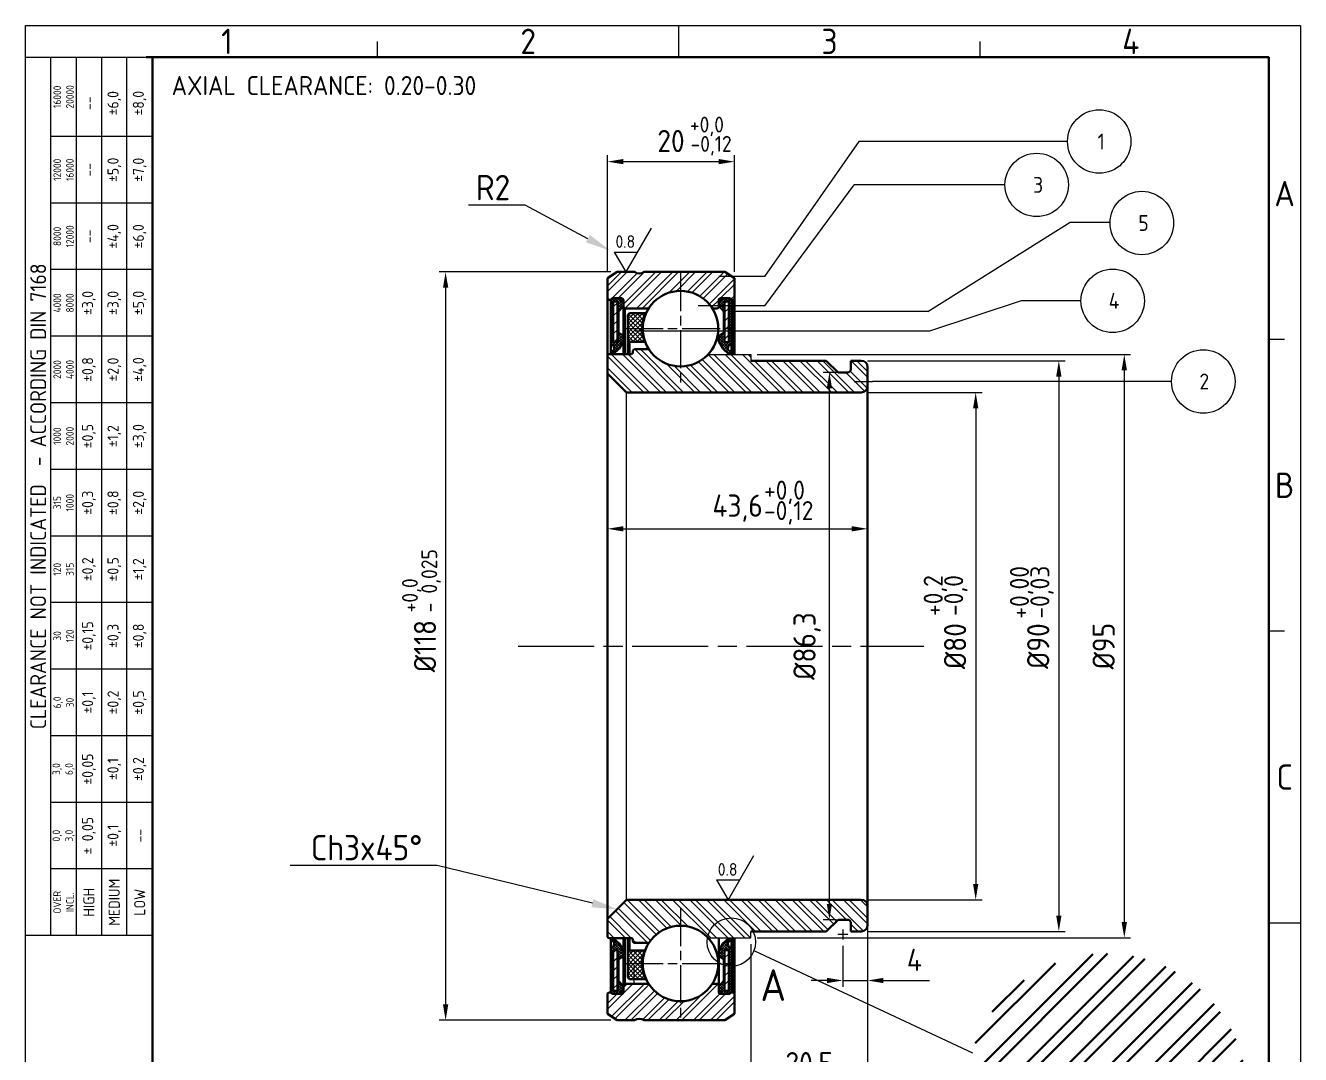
# Model space of a CAD drawing. Extents: x 0 to 201, y 0 to 281.
# Drawn here: x 0 to 201, y 118.7 to 281 of the extents above; entities that cross this region are included whole.
import ezdxf
from ezdxf import colors
from ezdxf.entities.mleader import LeaderData, LeaderLine
from ezdxf.enums import TextEntityAlignment as Align
from ezdxf.math import Vec2, Vec3

# ---------------------------------------------------------------- set-up
doc = ezdxf.new("R2010")
doc.units = 0
for name, pattern in [('AM_ISO08W050', [18, 12, -1.5, 3, -1.5]), ('AM_ISO08W050x2', [9, 6, -0.75, 1.5, -0.75]), ('PHANTOM2', [1.25, 0.625, -0.125, 0.125, -0.125, 0.125, -0.125])]:
    doc.linetypes.add(name, pattern=pattern)
doc.layers.get('0').update_dxf_attribs({"linetype": 'CONTINUOUS'})
doc.layers.get('Defpoints').update_dxf_attribs({"linetype": 'CONTINUOUS'})
for name, color, linetype, lineweight in [('AM_0', 7, 'CONTINUOUS', 50), ('AM_4', 3, 'CONTINUOUS', 25), ('AM_5', 3, 'CONTINUOUS', 25), ('AM_6', 2, 'CONTINUOUS', 35), ('AM_7', 4, 'AM_ISO08W050', 25), ('AM_8', 1, 'CONTINUOUS', 25), ('AM_BOR', 7, 'CONTINUOUS', 50)]:
    doc.layers.add(name, color=color, linetype=linetype, lineweight=lineweight)
doc.styles.add('ACISOTS', font='isocp.shx', dxfattribs={"height": 1})
doc.styles.get("Standard").update_dxf_attribs({"font": 'ISOCP.SHX'})
doc.dimstyles.new('AM_ISO', dxfattribs={"dimtxt": 3.5, "dimasz": 2.5, "dimexe": 1, "dimexo": 1, "dimgap": 1.5, "dimtad": 1, "dimdsep": 46, "dimtxsty": 'Standard', "dimcen": 0, "dimclrd": 256, "dimclre": 256, "dimclrt": 2, "dimadec": 0, "dimazin": 2, "dimtp": 0.1, "dimtm": 0.1, "dimtfac": 0.71, "dimtdec": 3, "dimtmove": 0, "dimatfit": 3, "dimfxl": 1, "dimlwd": -1, "dimlwe": -1, "dimarcsym": 0})
pattern_1 = [(45, (5.6313, 5.3364), (-0.3535534, 0.3535534), []), (135, (5.6313, 5.3364), (-0.3535534, -0.3535534), [])]
pattern_2 = [(45, (5.63132, 5.3364), (-0.21213203, 0.21213203), []), (135, (5.63132, 5.3364), (-0.21213203, -0.21213203), [])]
pattern_3 = [(45, (5.6313, 5.3364), (-0.7071068, 0.7071068), [])]

# ---------------------------------------------------------------- blocks, each defined once
blk = doc.blocks.new('A4 ZTL')
at = {"layer": 'AM_0'}
for p, q in [((196, 276), (19, 276)), ((20, 276), (20, 5)), ((196, 5), (196, 276))]:
    blk.add_line(p, q, dxfattribs=at)
at = {"layer": 'AM_BOR', "color": 135, "lineweight": 25}
for p, q in [((0, 0), (0, 281)), ((0, 281), (201, 281)), ((103, 276), (103, 281)), ((201, 281), (201, 0)), ((55.5, 276), (55.5, 278.5)), ((150.5, 276), (150.5, 278.5)), ((4, 137.5), (4, 276)), ((8, 276), (8, 137.5)), ((12, 276), (12, 137.5)), ((16, 137.5), (16, 276)), ((20, 263.5), (4, 263.5)), ((20, 253), (4, 253)), ((20, 242.5), (4, 242.5)), ((20, 232), (4, 232)), ((198.5, 231.5), (196, 231.5)), ((20, 221.5), (4, 221.5)), ((20, 211), (4, 211)), ((20, 200.5), (4, 200.5)), ((20, 190), (4, 190)), ((198.5, 185.5), (196, 185.5)), ((20, 179.5), (4, 179.5)), ((20, 169), (4, 169)), ((20, 158.5), (4, 158.5)), ((20, 148), (4, 148)), ((196, 139.5), (201, 139.5))]:
    blk.add_line(p, q, dxfattribs=at)
blk.add_lwpolyline([(20, 276), (20, 137.5), (0, 137.5), (0, 276)], close=True, dxfattribs=at)
at = {"layer": 'AM_BOR', "color": 135, "lineweight": 25, "style": 'ACISOTS'}
for s, p in [('1', (31.75, 278.5)), ('2', (79.25, 278.5)), ('3', (126.75, 278.5)), ('4', (174.25, 278.5)), ('A', (198.5, 254.5)), ('B', (198.5, 208.5)), ('C', (198.5, 162.5))]:
    blk.add_text(s, height=4, dxfattribs=at).set_placement(p, align=Align.MIDDLE)
at = {"layer": 'AM_BOR', "color": 135, "lineweight": 25, "attachment_point": 5, "rotation": 90}
for s, insert, char_height, width in [('16000\\P20000', (6, 269.75), 1.2, 12.5), ('--', (10, 268.75), 1.75, 10.5), ('±6,0', (14, 268.75), 1.75, 10.5), ('±8,0', (18, 268.75), 1.75, 10.5), ('12000\\P16000', (6, 258.25), 1.2, 10.5), ('±5,0', (14, 258.25), 1.75, 10.5), ('±7,0', (18, 258.25), 1.75, 10.5), ('--', (10, 258.25), 1.75, 10.5), ('8000\\P12000', (6, 247.75), 1.2, 10.5), ('±4,0', (14, 247.75), 1.75, 10.5), ('±6,0', (18, 247.75), 1.75, 10.5), ('--', (10, 247.75), 1.75, 10.5), ('{\\Fisocp.shx|c0;CLEARANCE NOT INDICATED  - ACCORDING DIN 7168}', (2, 206.75), 2.5, 138.5), ('4000\\P8000', (6, 237.25), 1.2, 10.5), ('±3,0', (10, 237.25), 1.75, 10.5), ('±3,0', (14, 237.25), 1.75, 10.5), ('±5,0', (18, 237.25), 1.75, 10.5), ('2000\\P4000', (6, 226.75), 1.2, 10.5), ('±0,8', (10, 226.75), 1.75, 10.5), ('±2,0', (14, 226.75), 1.75, 10.5), ('±4,0', (18, 226.75), 1.75, 10.5), ('1000\\P2000', (6, 216.25), 1.2, 10.5), ('±0,5', (10, 216.25), 1.75, 10.5), ('±1,2', (14, 216.25), 1.75, 10.5), ('±3,0', (18, 216.25), 1.75, 10.5), ('315\\P1000', (6, 205.75), 1.2, 10.5), ('±0,3', (10, 205.75), 1.75, 10.5), ('±0,8', (14, 205.75), 1.75, 10.5), ('±2,0', (18, 205.75), 1.75, 10.5), ('±0,2', (10, 195.25), 1.75, 10.5), ('±0,5', (14, 195.25), 1.75, 10.5), ('120\\P315', (6, 195.25), 1.2, 10.5), ('±1,2', (18, 195.25), 1.75, 10.5), ('30\\P120', (6, 184.75), 1.2, 10.5), ('±0,15', (10, 184.75), 1.75, 10.5), ('±0,3', (14, 184.75), 1.75, 10.5), ('±0,8', (18, 184.75), 1.75, 10.5), ('6,0\\P30', (6, 174.25), 1.2, 10.5), ('±0,1', (10, 174.25), 1.75, 10.5), ('±0,2', (14, 174.25), 1.75, 10.5), ('±0,5', (18, 174.25), 1.75, 10.5), ('±0,05', (10, 163.75), 1.75, 10.5), ('±0,1', (14, 163.75), 1.75, 10.5), ('±0,2', (18, 163.75), 1.75, 10.5), ('3,0\\P6,0', (6, 163.75), 1.2, 10.5), ('± 0,05', (10, 153.25), 1.75, 10.5), ('0,0\\P3,0', (6, 153.25), 1.2, 10.5), ('\\pt4.79529;±0,1', (14, 153.25), 1.75, 10.5), ('--', (18, 153.25), 1.75, 10.5), ('HIGH', (10, 142.75), 1.75, 10.5), ('MEDIUM', (14, 142.75), 1.75, 10.5), ('LOW', (18, 142.75), 1.75, 10.5), ('{\\Fisocp.shx|c0;OVER\\PINCL.}', (6, 142.75), 1.2, 10.5)]:
    blk.add_mtext(s, dxfattribs=dict(at, insert=insert, char_height=char_height, width=width))
blk = doc.blocks.new('*D34')
at = {"layer": 'AM_4', "color": 1, "transparency": 16777216}
for p, q in [((91.76, 242.14), (91.76, 260.53)), ((94.26, 259.53), (109.26, 259.53)), ((111.76, 242.14), (111.76, 260.53))]:
    blk.add_line(p, q, dxfattribs=at)
for points in [[(94.26, 259.95), (94.26, 259.12), (91.76, 259.53)], [(109.26, 259.95), (109.26, 259.12), (111.76, 259.53)]]:
    blk.add_solid(points, dxfattribs=at)
at = {"layer": 'Defpoints', "color": 0, "transparency": 16777216}
for p in [(111.76, 259.53), (91.76, 241.14), (111.76, 241.14)]:
    blk.add_point(p, dxfattribs=at)
at = {"layer": 'AM_4', "color": 1, "transparency": 16777216, "insert": (101.76, 262.78), "char_height": 3.5, "attachment_point": 5}
blk.add_mtext('20', dxfattribs=at)
blk = doc.blocks.new('*D35')
at = {"layer": 'AM_4', "color": 1, "transparency": 16777216}
for p, q in [((92.26, 242.14), (65.23, 242.14)), ((66.23, 239.64), (66.23, 126.64)), ((92.26, 124.14), (65.23, 124.14))]:
    blk.add_line(p, q, dxfattribs=at)
for points in [[(65.81, 239.64), (66.65, 239.64), (66.23, 242.14)], [(65.81, 126.64), (66.65, 126.64), (66.23, 124.14)]]:
    blk.add_solid(points, dxfattribs=at)
at = {"layer": 'Defpoints', "color": 0, "transparency": 16777216}
for p in [(93.26, 242.14), (66.23, 124.14), (93.26, 124.14)]:
    blk.add_point(p, dxfattribs=at)
at = {"layer": 'AM_4', "color": 1, "transparency": 16777216, "insert": (62.98, 183.14), "char_height": 3.5, "attachment_point": 5, "rotation": 90}
blk.add_mtext('%%C118', dxfattribs=at)
blk = doc.blocks.new('*D36')
at = {"color": 1, "transparency": 16777216}
for p, q in [((115.36, 229.14), (174.22, 229.14)), ((173.22, 226.64), (173.22, 139.64)), ((115.36, 137.14), (174.22, 137.14))]:
    blk.add_line(p, q, dxfattribs=at)
for points in [[(172.8, 226.64), (173.64, 226.64), (173.22, 229.14)], [(172.8, 139.64), (173.64, 139.64), (173.22, 137.14)]]:
    blk.add_solid(points, dxfattribs=at)
at = {"layer": 'Defpoints', "color": 0, "transparency": 16777216}
for p in [(114.36, 229.14), (114.36, 137.14), (173.22, 137.14)]:
    blk.add_point(p, dxfattribs=at)
at = {"color": 1, "transparency": 16777216, "insert": (169.97, 183.14), "char_height": 3.5, "attachment_point": 5, "rotation": 90}
blk.add_mtext('%%C95', dxfattribs=at)
blk = doc.blocks.new('*D37')
at = {"color": 1, "transparency": 16777216}
for p, q in [((114.36, 136.14), (114.36, 113.13)), ((132.76, 136.14), (132.76, 113.13)), ((116.86, 114.13), (130.26, 114.13))]:
    blk.add_line(p, q, dxfattribs=at)
for points in [[(116.86, 114.55), (116.86, 113.71), (114.36, 114.13)], [(130.26, 114.55), (130.26, 113.71), (132.76, 114.13)]]:
    blk.add_solid(points, dxfattribs=at)
at = {"layer": 'Defpoints', "color": 0, "transparency": 16777216}
for p in [(114.36, 137.14), (132.76, 137.14), (132.76, 114.13)]:
    blk.add_point(p, dxfattribs=at)
at = {"color": 1, "transparency": 16777216, "insert": (123.56, 117.38), "char_height": 3.5, "attachment_point": 5}
blk.add_mtext('20.5', dxfattribs=at)

msp = doc.modelspace()

# ---------------------------------------------------------------- hatches: boundary and pattern name
h = msp.add_hatch()
h.set_pattern_fill('ANSI32', color=1, scale=0.2)
h.paths.add_polyline_path([(98.238, 129.892), (94.459, 129.892), (94.259, 129.692), (94.259, 129.467), (94.259, 128.542, -0.4142136), (94.009, 128.292), (92.509, 128.292), (92.259, 128.542), (91.959, 128.542), (91.759, 128.342), (91.759, 125.142), (93.259, 124.142), (96.009, 124.142, -0.3333333), (97.509, 124.142), (110.259, 124.142), (111.759, 125.142), (111.759, 128.342), (111.559, 128.542), (111.279, 128.542), (111.029, 128.292), (109.529, 128.292, -0.4142136), (109.279, 128.542), (109.279, 129.692), (109.079, 129.892), (108.281, 129.892, -0.5488189)])
h.paths.add_polyline_path([(111.759, 241.142), (110.259, 242.142), (97.509, 242.142, -0.3333333), (96.009, 242.142), (93.259, 242.142), (91.759, 241.142), (91.759, 237.942), (91.959, 237.742), (92.259, 237.742), (92.509, 237.992), (94.009, 237.992, -0.4142136), (94.259, 237.742), (94.259, 236.592), (94.459, 236.392), (98.238, 236.392, -0.5488189), (108.281, 236.392), (109.079, 236.392), (109.279, 236.592), (109.279, 237.742, -0.4142136), (109.529, 237.992), (111.029, 237.992), (111.279, 237.742), (111.559, 237.742), (111.759, 237.942)])
h = msp.add_hatch()
h.set_pattern_fill('ANSI32', color=1, scale=0.2, angle=90)
h.paths.add_polyline_path([(132.759, 227.142, 0.4142136), (131.759, 228.142), (130.1, 228.142), (130.1, 226.79, -0.4142136), (129.6, 226.29), (128.1, 226.29), (126.249, 228.142), (114.359, 228.142), (114.359, 229.142), (107.619, 229.142, -0.4875576), (98.274, 229.942), (96.009, 229.942, 0.4142136), (95.759, 229.692), (95.759, 229.442, -0.4142136), (95.509, 229.192), (92.009, 229.192, 0.4142136), (91.759, 228.942), (91.759, 226.142), (94.759, 223.142), (110.759, 223.142), (131.759, 223.142, 0.4142136), (132.759, 224.142)])
h.paths.add_polyline_path([(132.759, 142.142, 0.4142136), (131.759, 143.142), (94.759, 143.142), (91.759, 140.142), (91.759, 137.342, 0.4142136), (92.009, 137.092), (95.509, 137.092, -0.4142136), (95.759, 136.842), (95.759, 136.592, 0.4142136), (96.009, 136.342), (98.274, 136.342, -0.4875576), (107.619, 137.142), (114.359, 137.142), (114.359, 138.142), (126.249, 138.142), (128.1, 139.994), (129.6, 139.994, -0.4142136), (130.1, 139.494), (130.1, 138.142), (131.759, 138.142, 0.4142136), (132.759, 139.142)])
at = {"layer": 'AM_0'}
h = msp.add_hatch(dxfattribs=at)
h.set_pattern_fill('ANSI32', color=1, scale=0.5)
h.paths.add_polyline_path([(148.219, 112.5, 0.0141053), (148.254, 111.25), (170.387, 111.25), (170.387, 113.75), (177.887, 113.75), (177.887, 113.241), (192.542, 113.241, 0.9834187)])
at = {"layer": 'AM_8'}
h = msp.add_hatch(dxfattribs=at)
h.set_pattern_fill('_U', color=256, scale=0.3, angle=45, style=0, double=1, pattern_type=0)
h.set_pattern_definition(pattern_2)
edge = h.paths.add_edge_path()
edge.add_line((94.259, 237.644), (94.259, 237.742))
edge.add_arc((94.009, 237.742), 0.25, 0, 90)
edge.add_line((94.009, 237.992), (92.509, 237.992))
edge.add_line((92.509, 237.992), (92.259, 237.742))
edge.add_line((92.259, 237.742), (92.259, 230.656))
edge.add_line((92.259, 230.656), (92.648, 230.656))
edge.add_line((92.648, 230.656), (92.877, 229.955))
edge.add_line((92.877, 229.955), (92.365, 229.497))
edge.add_line((92.365, 229.497), (92.637, 229.192))
edge.add_line((92.637, 229.192), (93.597, 230.051))
edge.add_line((93.597, 230.051), (94.259, 231.166))
edge.add_line((94.259, 231.166), (94.259, 232.046))
edge.add_line((94.259, 232.046), (93.473, 232.588))
edge.add_line((93.473, 232.588), (93.473, 235.925))
edge.add_line((93.473, 235.925), (94.259, 236.817))
edge.add_line((94.259, 236.817), (94.259, 237.521))
edge.add_line((94.259, 237.521), (93.739, 237.644))
edge.add_line((93.739, 237.644), (94.259, 237.644))
h.paths.add_polyline_path([(92.657, 231.064), (92.657, 237.482), (93.321, 237.482), (93.321, 231.064)], flags=16)
h = msp.add_hatch(dxfattribs=at)
h.set_pattern_fill('_U', color=256, angle=45, style=0, pattern_type=0)
h.set_pattern_definition(pattern_3)
h.paths.add_polyline_path([(93.321, 231.064), (93.321, 237.482), (92.657, 237.482), (92.657, 231.064)])
h = msp.add_hatch(dxfattribs=at)
h.set_pattern_fill('_U', color=256, scale=0.3, angle=45, style=0, double=1, pattern_type=0)
h.set_pattern_definition(pattern_2)
edge = h.paths.add_edge_path()
edge.add_line((111.279, 237.742), (111.029, 237.992))
edge.add_line((111.029, 237.992), (109.529, 237.992))
edge.add_arc((109.529, 237.742), 0.25, 90, 180)
edge.add_line((109.279, 237.742), (109.279, 237.644))
edge.add_line((109.279, 237.644), (109.799, 237.644))
edge.add_line((109.799, 237.644), (109.279, 237.521))
edge.add_line((109.279, 237.521), (109.279, 236.817))
edge.add_line((109.279, 236.817), (110.065, 235.925))
edge.add_line((110.065, 235.925), (110.065, 232.588))
edge.add_line((110.065, 232.588), (109.279, 232.046))
edge.add_line((109.279, 232.046), (109.279, 231.166))
edge.add_line((109.279, 231.166), (109.941, 230.051))
edge.add_line((109.941, 230.051), (110.901, 229.192))
edge.add_line((110.901, 229.192), (111.173, 229.497))
edge.add_line((111.173, 229.497), (110.661, 229.955))
edge.add_line((110.661, 229.955), (110.89, 230.656))
edge.add_line((110.89, 230.656), (111.279, 230.656))
edge.add_line((111.279, 230.656), (111.279, 237.742))
h.paths.add_polyline_path([(110.881, 237.482), (110.881, 231.064), (110.217, 231.064), (110.217, 237.482)], flags=16)
h = msp.add_hatch(dxfattribs=at)
h.set_pattern_fill('_U', color=256, angle=45, style=0, pattern_type=0)
h.set_pattern_definition(pattern_3)
h.paths.add_polyline_path([(110.217, 237.482), (110.217, 231.064), (110.881, 231.064), (110.881, 237.482)])
h = msp.add_hatch(dxfattribs=at)
h.set_pattern_fill('_U', color=256, scale=0.5, angle=45, style=0, double=1, pattern_type=0)
h.set_pattern_definition(pattern_1)
edge = h.paths.add_edge_path()
edge.add_line((95.209, 231.142), (97.578, 231.142))
edge.add_arc((103.259, 233.195), 6.041, 156.10571, 199.86663, ccw=False)
edge.add_line((97.736, 235.642), (95.209, 235.642))
edge.add_line((95.209, 235.642), (94.959, 235.392))
edge.add_line((94.959, 235.392), (94.959, 231.392))
edge.add_line((94.959, 231.392), (95.209, 231.142))
h = msp.add_hatch(dxfattribs=at)
h.set_pattern_fill('_U', color=256, scale=0.3, angle=45, style=0, double=1, pattern_type=0)
h.set_pattern_definition(pattern_2)
edge = h.paths.add_edge_path()
edge.add_line((94.259, 128.641), (94.259, 128.542))
edge.add_arc((94.009, 128.542), 0.25, 270, 360, ccw=False)
edge.add_line((94.009, 128.292), (92.509, 128.292))
edge.add_line((92.509, 128.292), (92.259, 128.542))
edge.add_line((92.259, 128.542), (92.259, 135.628))
edge.add_line((92.259, 135.628), (92.648, 135.628))
edge.add_line((92.648, 135.628), (92.877, 136.329))
edge.add_line((92.877, 136.329), (92.365, 136.787))
edge.add_line((92.365, 136.787), (92.637, 137.092))
edge.add_line((92.637, 137.092), (93.597, 136.234))
edge.add_line((93.597, 136.234), (94.259, 135.118))
edge.add_line((94.259, 135.118), (94.259, 134.238))
edge.add_line((94.259, 134.238), (93.473, 133.697))
edge.add_line((93.473, 133.697), (93.473, 130.36))
edge.add_line((93.473, 130.36), (94.259, 129.467))
edge.add_line((94.259, 129.467), (94.259, 128.763))
edge.add_line((94.259, 128.763), (93.739, 128.641))
edge.add_line((93.739, 128.641), (94.259, 128.641))
h.paths.add_polyline_path([(92.657, 135.22), (92.657, 128.803), (93.321, 128.803), (93.321, 135.22)], flags=16)
h = msp.add_hatch(dxfattribs=at)
h.set_pattern_fill('_U', color=256, scale=0.3, angle=45, style=0, double=1, pattern_type=0)
h.set_pattern_definition(pattern_2)
edge = h.paths.add_edge_path()
edge.add_line((111.279, 128.542), (111.029, 128.292))
edge.add_line((111.029, 128.292), (109.529, 128.292))
edge.add_arc((109.529, 128.542), 0.25, 180, 270, ccw=False)
edge.add_line((109.279, 128.542), (109.279, 128.641))
edge.add_line((109.279, 128.641), (109.799, 128.641))
edge.add_line((109.799, 128.641), (109.279, 128.763))
edge.add_line((109.279, 128.763), (109.279, 129.467))
edge.add_line((109.279, 129.467), (110.065, 130.36))
edge.add_line((110.065, 130.36), (110.065, 133.697))
edge.add_line((110.065, 133.697), (109.279, 134.238))
edge.add_line((109.279, 134.238), (109.279, 135.118))
edge.add_line((109.279, 135.118), (109.941, 136.234))
edge.add_line((109.941, 136.234), (110.901, 137.092))
edge.add_line((110.901, 137.092), (111.173, 136.787))
edge.add_line((111.173, 136.787), (110.661, 136.329))
edge.add_line((110.661, 136.329), (110.89, 135.628))
edge.add_line((110.89, 135.628), (111.279, 135.628))
edge.add_line((111.279, 135.628), (111.279, 128.542))
h.paths.add_polyline_path([(110.881, 128.803), (110.881, 135.22), (110.217, 135.22), (110.217, 128.803)], flags=16)
h = msp.add_hatch(dxfattribs=at)
h.set_pattern_fill('_U', color=256, angle=45, style=0, pattern_type=0)
h.set_pattern_definition(pattern_3)
h.paths.add_polyline_path([(93.321, 135.22), (93.321, 128.803), (92.657, 128.803), (92.657, 135.22)])
h = msp.add_hatch(dxfattribs=at)
h.set_pattern_fill('_U', color=256, scale=0.5, angle=45, style=0, double=1, pattern_type=0)
h.set_pattern_definition(pattern_1)
edge = h.paths.add_edge_path()
edge.add_line((95.209, 135.142), (97.578, 135.142))
edge.add_arc((103.259, 133.089), 6.041, 160.13337, 203.89429)
edge.add_line((97.736, 130.642), (95.209, 130.642))
edge.add_line((95.209, 130.642), (94.959, 130.892))
edge.add_line((94.959, 130.892), (94.959, 134.892))
edge.add_line((94.959, 134.892), (95.209, 135.142))
h = msp.add_hatch(dxfattribs=at)
h.set_pattern_fill('_U', color=256, angle=45, style=0, pattern_type=0)
h.set_pattern_definition(pattern_3)
h.paths.add_polyline_path([(110.217, 128.803), (110.217, 135.22), (110.881, 135.22), (110.881, 128.803)])

# ---------------------------------------------------------------- linework, layer by layer
at = {"color": 1}
for p, q in [((116.542, 236.798, 38.095), (130.643, 255.863, 38.095)), ((142.24, 235.911), (164.714, 249.971)), ((164.714, 249.971), (170.992, 249.971)), ((142.535, 232.793), (96.129, 232.793)), ((114.927, 135.063), (149.282, 118.984))]:
    msp.add_line(p, q, dxfattribs=at)
for p, q in [((107.619, 229.142), (114.359, 229.142)), ((114.359, 229.142), (114.359, 228.142)), ((132.759, 227.142), (132.759, 137.142)), ((94.759, 143.142), (94.759, 223.142)), ((107.619, 137.142), (114.359, 137.142)), ((114.359, 137.142), (114.359, 138.142))]:
    msp.add_line(p, q)
msp.add_circle((111.276, 136.472), 3.817, dxfattribs=at)
at = {"layer": 'AM_0'}
for p, q in [((91.759, 241.142), (93.259, 242.142)), ((96.009, 242.142), (93.259, 242.142)), ((110.259, 242.142), (97.509, 242.142)), ((111.759, 241.142), (110.259, 242.142)), ((91.759, 241.142), (91.759, 228.942)), ((111.759, 235.767), (111.759, 241.142)), ((91.759, 237.942), (91.959, 237.742)), ((91.959, 237.742), (92.259, 237.742)), ((92.509, 237.992), (92.259, 237.742)), ((92.259, 237.742), (92.259, 230.656)), ((92.509, 237.992), (94.009, 237.992)), ((94.259, 237.521), (93.739, 237.644)), ((93.739, 237.644), (94.259, 237.644)), ((94.259, 237.742), (94.259, 236.592)), ((94.259, 237.742), (94.259, 237.742)), ((109.279, 237.742), (109.279, 237.742)), ((109.279, 237.742), (109.279, 236.592)), ((109.799, 237.644), (109.279, 237.644)), ((109.279, 237.521), (109.799, 237.644)), ((111.029, 237.992), (109.529, 237.992)), ((111.029, 237.992), (111.279, 237.742)), ((111.559, 237.742), (111.259, 237.742)), ((111.279, 237.742), (111.279, 230.656)), ((111.759, 237.942), (111.559, 237.742)), ((111.559, 237.742), (111.559, 229.142)), ((111.759, 237.942), (111.759, 229.142)), ((93.473, 235.925), (94.259, 236.817)), ((93.473, 232.588), (93.473, 235.925)), ((94.259, 236.817), (94.259, 229.222)), ((94.259, 236.592), (94.459, 236.392)), ((94.459, 236.392), (98.238, 236.392)), ((94.459, 236.392), (94.459, 229.192)), ((95.209, 235.642), (94.959, 235.392)), ((94.959, 235.392), (94.959, 231.392)), ((95.209, 235.642), (97.832, 235.642)), ((108.281, 236.392), (109.079, 236.392)), ((109.279, 236.592), (109.079, 236.392)), ((110.065, 235.925), (109.279, 236.817)), ((110.065, 232.588), (110.065, 235.925)), ((94.259, 232.046), (93.473, 232.588)), ((93.597, 230.051), (94.259, 231.166)), ((94.259, 231.166), (94.259, 232.046)), ((94.959, 231.392), (95.209, 231.142)), ((94.959, 231.392), (94.959, 229.192)), ((109.279, 232.046), (110.065, 232.588)), ((109.279, 231.166), (109.279, 232.046)), ((109.941, 230.051), (109.279, 231.166)), ((92.009, 229.192), (95.509, 229.192)), ((92.259, 230.656), (92.648, 230.656)), ((92.259, 230.656), (92.259, 229.222)), ((92.877, 229.955), (92.365, 229.497)), ((92.365, 229.497), (92.637, 229.192)), ((92.365, 229.497), (92.365, 229.222)), ((92.637, 229.192), (93.597, 230.051)), ((92.648, 230.656), (92.877, 229.955)), ((95.209, 231.142), (97.672, 231.142)), ((95.209, 231.142), (95.209, 229.192)), ((95.759, 229.692), (95.759, 229.442)), ((96.009, 229.942), (98.274, 229.942)), ((110.901, 229.192), (109.941, 230.051)), ((110.89, 230.656), (110.661, 229.955)), ((110.661, 229.955), (111.173, 229.497)), ((111.279, 230.656), (110.89, 230.656)), ((111.173, 229.497), (110.901, 229.192)), ((111.173, 229.497), (111.173, 229.142)), ((111.279, 230.656), (111.279, 229.142)), ((91.759, 137.342), (91.759, 228.942)), ((114.359, 228.142), (126.249, 228.142)), ((128.1, 226.29), (126.249, 228.142)), ((130.1, 226.79), (130.1, 228.142)), ((130.1, 228.142), (131.759, 228.142)), ((132.759, 227.142), (132.759, 223.642)), ((91.759, 226.142), (94.759, 223.142)), ((128.1, 226.29), (129.6, 226.29)), ((131.759, 223.142), (94.759, 223.142)), ((94.759, 223.142), (110.759, 223.142)), ((132.759, 142.642), (132.759, 223.642)), ((132.759, 223.142), (132.759, 143.142)), ((94.759, 143.142), (91.759, 140.142)), ((131.759, 143.142), (94.759, 143.142)), ((95.259, 143.142), (110.759, 143.142)), ((132.759, 139.142), (132.759, 142.642)), ((132.759, 139.142), (132.759, 142.642)), ((128.1, 139.994), (126.249, 138.142)), ((128.1, 139.994), (126.249, 138.142)), ((128.1, 139.994), (129.6, 139.994)), ((128.1, 139.994), (129.6, 139.994)), ((130.1, 139.494), (130.1, 138.142)), ((130.1, 139.494), (130.1, 138.142)), ((92.009, 137.092), (95.509, 137.092)), ((92.259, 135.628), (92.259, 137.063)), ((92.365, 136.787), (92.637, 137.092)), ((92.365, 136.787), (92.365, 137.063)), ((92.877, 136.329), (92.365, 136.787)), ((92.637, 137.092), (93.597, 136.234)), ((94.259, 129.467), (94.259, 137.063)), ((94.459, 129.892), (94.459, 137.092)), ((94.959, 134.892), (94.959, 137.092)), ((95.209, 135.142), (95.209, 137.092)), ((95.759, 136.592), (95.759, 136.842)), ((109.279, 129.467), (109.279, 137.142)), ((110.901, 137.092), (109.941, 136.234)), ((110.661, 136.329), (111.173, 136.787)), ((111.173, 136.787), (110.901, 137.092)), ((111.173, 136.787), (111.173, 137.142)), ((111.279, 135.628), (111.279, 137.142)), ((111.559, 128.542), (111.559, 137.142)), ((111.759, 128.342), (111.759, 137.142)), ((114.359, 138.142), (126.249, 138.142)), ((114.416, 138.142), (126.249, 138.142)), ((130.1, 138.142), (131.759, 138.142)), ((130.1, 138.142), (131.759, 138.142)), ((92.259, 128.542), (92.259, 135.628)), ((92.259, 135.628), (92.648, 135.628)), ((92.648, 135.628), (92.877, 136.329)), ((93.597, 136.234), (94.259, 135.118)), ((94.259, 135.118), (94.259, 134.238)), ((94.959, 134.892), (95.209, 135.142)), ((94.959, 130.892), (94.959, 134.892)), ((95.209, 135.142), (97.672, 135.142)), ((96.009, 136.342), (98.274, 136.342)), ((109.941, 136.234), (109.279, 135.118)), ((109.279, 135.118), (109.279, 134.238)), ((110.89, 135.628), (110.661, 136.329)), ((111.279, 135.628), (110.89, 135.628)), ((111.279, 128.542), (111.279, 135.628)), ((94.259, 134.238), (93.473, 133.697)), ((93.473, 133.697), (93.473, 130.36)), ((109.279, 134.238), (110.065, 133.697)), ((110.065, 133.697), (110.065, 130.36)), ((95.209, 130.642), (94.959, 130.892)), ((93.473, 130.36), (94.259, 129.467)), ((94.259, 128.763), (93.739, 128.641)), ((93.739, 128.641), (94.259, 128.641)), ((94.259, 129.692), (94.459, 129.892)), ((94.259, 128.542), (94.259, 129.692)), ((94.459, 129.892), (98.238, 129.892)), ((95.209, 130.642), (97.832, 130.642)), ((108.281, 129.892), (109.079, 129.892)), ((109.279, 129.692), (109.079, 129.892)), ((110.065, 130.36), (109.279, 129.467)), ((109.279, 128.542), (109.279, 129.692)), ((109.279, 128.763), (109.799, 128.641)), ((109.799, 128.641), (109.279, 128.641)), ((111.759, 130.517), (111.759, 125.142)), ((91.759, 128.342), (91.959, 128.542)), ((91.759, 125.142), (91.759, 128.342)), ((91.959, 128.542), (92.259, 128.542)), ((92.509, 128.292), (92.259, 128.542)), ((92.509, 128.292), (94.009, 128.292)), ((94.259, 128.542), (94.259, 128.542)), ((109.279, 128.542), (109.279, 128.542)), ((111.029, 128.292), (109.529, 128.292)), ((111.029, 128.292), (111.279, 128.542)), ((111.559, 128.542), (111.259, 128.542)), ((111.759, 128.342), (111.559, 128.542)), ((91.759, 125.142), (93.259, 124.142)), ((111.759, 125.142), (110.259, 124.142)), ((96.009, 124.142), (93.259, 124.142)), ((110.259, 124.142), (97.509, 124.142))]:
    msp.add_line(p, q, dxfattribs=at)
for points in [[(92.657, 231.064), (93.321, 231.064), (93.321, 237.482), (92.657, 237.482)], [(110.881, 231.064), (110.217, 231.064), (110.217, 237.482), (110.881, 237.482)], [(92.657, 135.22), (93.321, 135.22), (93.321, 128.803), (92.657, 128.803)], [(110.881, 135.22), (110.217, 135.22), (110.217, 128.803), (110.881, 128.803)]]:
    msp.add_lwpolyline(points, close=True, dxfattribs=at)
for centre in [(103.259, 233.195), (103.259, 133.089)]:
    msp.add_circle(centre, 5.953, dxfattribs=at)
for centre, radius, start, end in [((96.759, 243.142), 1.25, 233.1301, 306.8699), ((94.009, 237.742), 0.25, 0, 90), ((109.529, 237.742), 0.25, 90, 180), ((103.259, 233.195), 6.041, 156.10571, 199.86663), ((92.009, 228.942), 0.25, 90, 180), ((95.509, 229.442), 0.25, 270, 0), ((96.009, 229.692), 0.25, 90, 180), ((131.759, 227.142), 1, 360, 90), ((129.6, 226.79), 0.5, 270, 0), ((131.759, 224.142), 1, 270, 360), ((131.759, 142.142), 1, 0, 90), ((129.6, 139.494), 0.5, 0, 90), ((129.6, 139.494), 0.5, 0, 90), ((131.759, 139.142), 1, 270, 0), ((131.759, 139.142), 1, 270, 0), ((92.009, 137.342), 0.25, 180, 270), ((95.509, 136.842), 0.25, 0, 90), ((96.009, 136.592), 0.25, 180, 270), ((103.259, 133.089), 6.041, 160.13337, 203.89429), ((94.009, 128.542), 0.25, 270, 0), ((109.529, 128.542), 0.25, 180, 270), ((96.759, 123.142), 1.25, 53.1301, 126.8699)]:
    msp.add_arc(centre, radius, start, end, dxfattribs=at)
at = {"layer": 'AM_4', "color": 1}
for p, q in [((132.759, 228.142), (163.902, 228.142)), ((127.85, 226.29), (125.733, 226.29)), ((162.902, 225.642), (162.902, 140.642)), ((126.733, 142.494), (126.733, 223.79)), ((132.759, 223.142), (150.797, 223.142)), ((149.797, 220.642), (149.797, 145.642)), ((94.259, 201.635), (130.259, 201.635)), ((132.759, 143.142), (150.797, 143.142)), ((127.85, 139.994), (125.733, 139.994)), ((129.626, 137.667), (128.074, 137.667)), ((128.85, 138.442), (128.85, 136.891)), ((132.759, 138.142), (163.902, 138.142)), ((132.759, 138.142), (132.759, 129.412)), ((128.85, 135.891), (128.85, 129.412)), ((126.35, 130.412), (123.85, 130.412)), ((128.85, 130.412), (132.759, 130.412)), ((135.259, 130.412), (142.509, 130.412))]:
    msp.add_line(p, q, dxfattribs=at)
for points in [[(162.485, 225.642), (163.318, 225.642), (162.902, 228.142)], [(126.317, 223.79), (127.15, 223.79), (126.733, 226.29)], [(149.381, 220.642), (150.214, 220.642), (149.797, 223.142)], [(94.259, 202.052), (94.259, 201.219), (91.759, 201.635)], [(130.259, 202.052), (130.259, 201.219), (132.759, 201.635)], [(149.381, 145.642), (150.214, 145.642), (149.797, 143.142)], [(126.317, 142.494), (127.15, 142.494), (126.733, 139.994)], [(162.485, 140.642), (163.318, 140.642), (162.902, 138.142)], [(126.35, 130.829), (126.35, 129.996), (128.85, 130.412)], [(135.259, 130.829), (135.259, 129.996), (132.759, 130.412)]]:
    msp.add_solid(points, dxfattribs=at)
at = {"layer": 'AM_5', "color": 1}
for p, q in [((98.622, 249.049), (94.634, 242.142)), ((92.822, 245.282), (96.447, 245.282)), ((92.822, 245.282), (94.634, 242.142)), ((114.747, 150.049), (110.759, 143.142)), ((108.947, 146.282), (112.572, 146.282)), ((108.947, 146.282), (110.759, 143.142))]:
    msp.add_line(p, q, dxfattribs=at)
at = {"layer": 'AM_5', "color": 1, "elevation": 38.095}
msp.add_lwpolyline([(131.355, 262.701), (116.498, 241.435)], dxfattribs=at)
at = {"layer": 'AM_5', "color": 1, "extrusion": (0, 1, 0)}
for points, elevation in [([(-164.269, 38.095), (-131.355, 38.095)], 262.701), ([(-154.409, 38.095), (-130.643, 38.095)], 255.863), ([(-116.498, 38.095), (-109.317, 38.095)], 241.435), ([(-166.393, 0), (-156.964, 0)], 237.577), ([(-116.542, 38.095), (-106.055, 38.095)], 236.798), ([(-142.24, 0), (-111.101, 38.095)], 235.911), ([(-130.652, 38.095), (-133.527, 38.095)], 224.865), ([(-180.662, 38.095), (-133.527, 38.095)], 224.865)]:
    msp.add_lwpolyline(points, dxfattribs=dict(at, elevation=elevation))
at = {"layer": 'AM_5', "color": 1, "extrusion": (0.314709, -0.949188, 0), "elevation": -176.108}
msp.add_lwpolyline([(223.756, 0), (208.555, 0)], dxfattribs=at)
at = {"layer": 'AM_5', "extrusion": (1, 0, 0), "elevation": 95.899}
msp.add_lwpolyline([(132.665, 38.095), (129.79, 38.095)], dxfattribs=at)
at = {"layer": 'AM_5', "color": 1}
for centre in [(169.269, 262.701, 38.095), (159.409, 255.863, 38.095), (175.991, 249.857), (171.393, 237.577), (185.675, 224.865, 38.095)]:
    msp.add_circle(centre, 5, dxfattribs=at)
at = {"layer": 'AM_7', "color": 1, "linetype": 'AM_ISO08W050x2'}
for p, q in [((103.259, 241.948), (103.259, 224.442)), ((94.506, 233.195), (112.012, 233.195)), ((103.259, 141.842), (103.259, 124.336)), ((94.506, 133.089), (112.012, 133.089))]:
    msp.add_line(p, q, dxfattribs=at)
at = {"layer": 'AM_7', "color": 1}
msp.add_line((77.643, 183.142), (141.638, 183.142), dxfattribs=at)

# ---------------------------------------------------------------- block references
at = {"layer": 'AM_0', "lineweight": 0}
msp.add_blockref('A4 ZTL', (0, 0), dxfattribs=at)

# ---------------------------------------------------------------- texts
at = {"color": 1, "linetype": 'PHANTOM2', "insert": (115.859, 132.183), "char_height": 5, "width": 5.75, "attachment_point": 1}
msp.add_mtext('\\FISOCP.SHX;\\W1.0000000000;\\T1.0000000000;\\o\\lA', dxfattribs=at)
at = {"layer": 'AM_4', "color": 1}
for s, p in [('+0,0', (116.427, 206.23)), ('-0,12', (116.427, 203.006))]:
    msp.add_text(s, height=3, dxfattribs=at).set_placement(p)
at = {"layer": 'AM_4', "color": 1, "char_height": 3.5, "attachment_point": 5}
for s, insert in [('43,6', (112.259, 204.885)), ('4', (140.134, 133.662))]:
    msp.add_mtext(s, dxfattribs=dict(at, insert=insert))
at = {"layer": 'AM_4', "color": 1, "char_height": 3, "attachment_point": 1, "rotation": 90}
for s, insert in [('+0,00', (155.188, 187.475)), ('-0,03', (158.412, 187.475)), ('+0,2', (141.597, 187.89)), ('-0,0', (144.821, 187.89))]:
    msp.add_mtext_dynamic_manual_height_columns(s, width=11.15226, gutter_width=15, heights=[0], dxfattribs=dict(at, insert=insert))
at = {"layer": 'AM_4', "color": 1, "char_height": 3.5, "attachment_point": 5, "rotation": 90}
for s, insert in [('%%c86,3', (123.221, 183.142)), ('%%C80', (146.547, 183.142)), ('%%C90', (159.652, 183.142))]:
    msp.add_mtext(s, dxfattribs=dict(at, insert=insert))
at = {"layer": 'AM_5', "color": 1, "ltscale": 0.25, "char_height": 2.5, "attachment_point": 1}
for s, insert in [('+0,0', (104.741, 266.626)), ('-0,12', (104.834, 263.578))]:
    msp.add_mtext_dynamic_manual_height_columns(s, width=19.01484, gutter_width=12.5, heights=[0], dxfattribs=dict(at, insert=insert))
at = {"layer": 'AM_5', "color": 1, "char_height": 2.5, "attachment_point": 1}
for s, insert, width in [('\\FISOCP.SHX;\\W1.0000000000;\\T1.0000000000;\\o\\l1', (169.019, 263.951, 38.095), 1.875), ('\\FISOCP.SHX;\\W1.0000000000;\\T1.0000000000;\\o\\l3', (158.857, 257.113, 38.095), 2.375), ('\\FISOCP.SHX;\\W1.0000000000;\\T1.0000000000;\\o\\l5', (175.439, 251.107), 2.375), ('\\FISOCP.SHX;\\W1.0000000000;\\T1.0000000000;\\o\\l4', (170.768, 238.827), 2.625), ('\\FISOCP.SHX;\\W1.0000000000;\\T1.0000000000;\\o\\l2', (185.068, 226.115, 38.095), 2.43848)]:
    msp.add_mtext(s, dxfattribs=dict(at, insert=insert, width=width))
at = {"layer": 'AM_5', "color": 1, "char_height": 1.9892, "attachment_point": 1}
for insert in [(93.011, 247.923), (109.136, 148.923)]:
    msp.add_mtext_dynamic_manual_height_columns('0.8', width=18.23779, gutter_width=12.5, heights=[0], dxfattribs=dict(at, insert=insert))
at = {"layer": 'AM_5', "color": 1, "ltscale": 0.25, "char_height": 2.5, "attachment_point": 1, "rotation": 90}
for s, insert in [('- 0,025', (62.401, 188.46)), ('+0,0', (59.353, 188.46))]:
    msp.add_mtext_dynamic_manual_height_columns(s, width=19.01484, gutter_width=12.5, heights=[0], dxfattribs=dict(at, insert=insert))
at = {"layer": 'AM_6', "color": 1}
msp.add_text('AXIAL CLEARANCE: 0.20-0.30', height=3, dxfattribs=at).set_placement((23.049, 270.031))

# ---------------------------------------------------------------- dimensions: what is measured, and where the dimension line sits
dim = msp.add_linear_dim(base=(173.221, 137.142), p1=(114.359, 229.142), p2=(114.359, 137.142), angle=90, text='%%C95', dimstyle='AM_ISO', override={"dimclrd": 1, "dimclre": 1, "dimclrt": 1, "dimadec": 2, "dimtm": 0.2, "dimtdec": 2})
dim.commit()
dim.dimension.update_dxf_attribs({"geometry": '*D36', "text_midpoint": (169.971, 183.142)})
dim = msp.add_linear_dim(base=(132.759, 114.129), p1=(114.359, 137.142), p2=(132.759, 137.142), text='20.5', dimstyle='AM_ISO', override={"dimclrd": 1, "dimclre": 1, "dimclrt": 1, "dimadec": 2, "dimtm": 0.2, "dimtdec": 2})
dim.commit()
dim.dimension.update_dxf_attribs({"geometry": '*D37', "text_midpoint": (123.559, 117.38)})
at = {"layer": 'AM_4'}
dim = msp.add_linear_dim(base=(111.759, 259.534), p1=(91.759, 241.142), p2=(111.759, 241.142), dimstyle='AM_ISO', override={"dimclrd": 1, "dimclre": 1, "dimclrt": 1, "dimadec": 2, "dimtm": 0.2, "dimtdec": 2}, dxfattribs=at)
dim.commit()
dim.dimension.update_dxf_attribs({"geometry": '*D34', "text_midpoint": (101.759, 262.784)})
dim = msp.add_linear_dim(base=(66.229, 124.142), p1=(93.259, 242.142), p2=(93.259, 124.142), angle=90, text='%%C118', dimstyle='AM_ISO', override={"dimclrd": 1, "dimclre": 1, "dimclrt": 1, "dimadec": 2, "dimtm": 0.2, "dimtdec": 2}, dxfattribs=at)
dim.commit()
dim.dimension.update_dxf_attribs({"geometry": '*D35', "text_midpoint": (62.979, 183.142)})

# ---------------------------------------------------------------- leaders
at = {"layer": 'AM_4', "color": 1}
ml = msp.add_multileader_mtext('Standard', dxfattribs=at)
ml.set_content('R2', color=1)
ml.set_leader_properties()
ml.build(insert=Vec2(0, 0))
ml.multileader.update_dxf_attribs({"text_right_attachment_type": 6, "dogleg_length": 0.36})
ctx = ml.context
ctx.base_point, ctx.plane_origin = Vec3(69.372, 255.445), Vec3(92.199, 245.503)
ctx.right_attachment, ctx.text_align_type = 6, 2
notes = []
notes.append((ctx, [(0, (1, 1, 0), (78.773, 252.645), (-1, 0), 0.36, [(0, [(92.199, 245.503)], 0, [])])]))
ctx.mtext.insert, ctx.mtext.alignment, ctx.mtext.flow_direction = Vec3(76.413, 257.445), 3, 5
ml = msp.add_multileader_mtext('Standard', dxfattribs=at)
ml.set_content('Ch3x45%%D', color=1)
ml.set_leader_properties()
ml.build(insert=Vec2(0, 0))
ml.multileader.update_dxf_attribs({"text_right_attachment_type": 6, "dogleg_length": 0.36})
ctx = ml.context
ctx.base_point, ctx.plane_origin = Vec3(41.966, 151.362), Vec3(93.259, 141.642)
ctx.right_attachment, ctx.text_align_type = 6, 2
notes.append((ctx, [(0, (1, 1, 0), (64.912, 148.562), (-1, 0), 0.36, [(0, [(93.259, 141.642)], 0, [])])]))
ctx.mtext.insert, ctx.mtext.alignment, ctx.mtext.flow_direction = Vec3(62.552, 153.362), 3, 5
for ctx, leaders in notes:
    for number, flags, end, landing, length, lines in leaders:
        leader = LeaderData()
        leader.index, (leader.has_last_leader_line, leader.has_dogleg_vector, leader.attachment_direction) = number, flags
        leader.last_leader_point, leader.dogleg_vector, leader.dogleg_length = Vec3(end), Vec3(landing), length
        for number, points, colour, breaks in lines:
            line = LeaderLine()
            line.index, line.vertices, line.color, line.breaks = number, Vec3.list(points), colors.encode_raw_color(colour), breaks
            leader.lines.append(line)
        ctx.leaders.append(leader)

doc.saveas('drawing.dxf')
